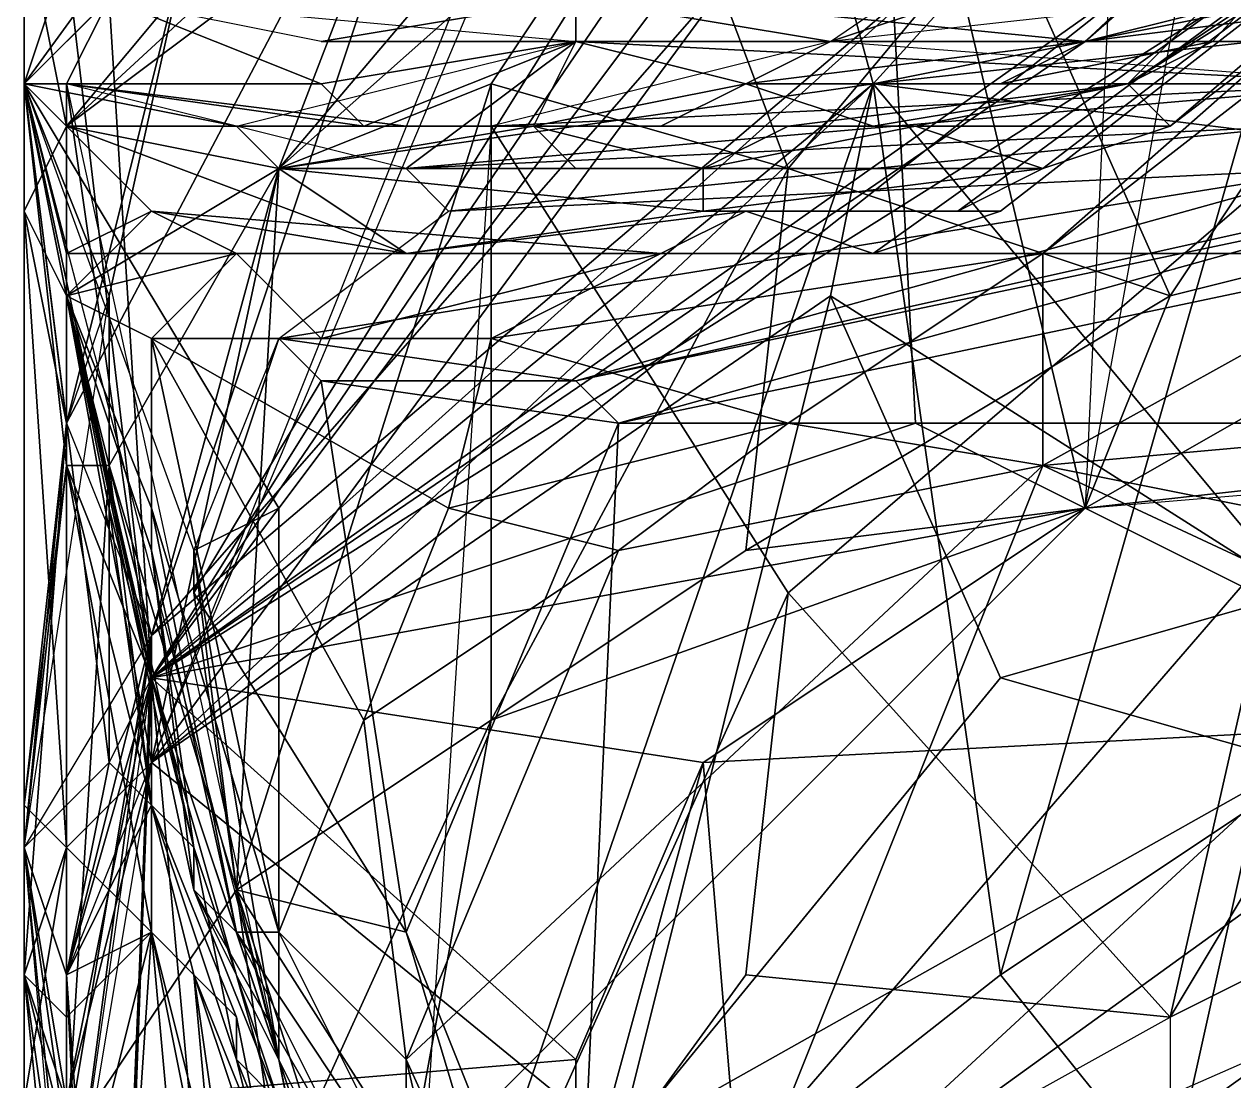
# Model space of a CAD drawing. Header units: metres. Extents: x -3.92 to 4.26, y -4.92 to 4.9.
# Drawn here: x -3.92 to -3.35, y 3.75 to 4.248 of the extents above; entities that cross this region are included whole.
import ezdxf

# ---------------------------------------------------------------- set-up
doc = ezdxf.new("R2010")
doc.units = ezdxf.units.M

msp = doc.modelspace()

# ---------------------------------------------------------------- linework, layer by layer
for points in [[(-3.54, 4.24, 0.04), (-3.1, 4.54, 0.04), (-3.42, 4.24, -0.02)], [(-3.1, 4.52, -0.04), (-3.42, 4.24, -0.02), (-3.1, 4.54, 0.04)], [(-3.1, 4.52, -0.04), (-3.36, 4.24, -0.08), (-3.42, 4.24, -0.02)], [(-3.08, 4.42, -0.24), (-3.4, 4.22, -0.22), (-3.1, 4.52, -0.04)], [(-3.4, 4.22, -0.22), (-3.36, 4.24, -0.08), (-3.1, 4.52, -0.04)], [(-3.52, 4.44, 1.24), (-3.4, 4.46, 1.34), (-3.42, 4.02, 1.7)], [(-3.42, 4.02, 1.7), (-3.34, 4.46, 1.28), (-3.24, 4.04, 1.7)], [(-3.38, 4.2, -0.46), (-3.4, 4.22, -0.3), (-3.04, 4.46, -0.48)], [(-3.4, 4.22, -0.3), (-3.08, 4.42, -0.24), (-3.04, 4.46, -0.48)], [(-3.38, 4.2, -0.46), (-3.04, 4.46, -0.48), (-3.1, 4.44, -0.66)], [(-3.92, 4.22, 1.56), (-3.76, 4.44, 1.44), (-3.92, 4.32, 1.38)], [(-3.92, 4.22, 1.56), (-3.7, 4.44, 1.58), (-3.76, 4.44, 1.44)], [(-3.92, 4.22, 1.56), (-3.9, 4.2, 1.74), (-3.7, 4.44, 1.58)], [(-3.9, 4.2, 1.74), (-3.64, 4.44, 1.7), (-3.7, 4.44, 1.58)], [(-3.8, 4.18, 1.88), (-3.58, 4.44, 1.82), (-3.9, 4.2, 1.74)], [(-3.9, 4.2, 1.74), (-3.58, 4.44, 1.82), (-3.64, 4.44, 1.7)], [(-3.84, 4.3, 0.82), (-3.9, 4.06, 0.88), (-3.7, 4.44, 1.14)], [(-3.9, 4.06, 0.88), (-3.86, 3.96, 1.42), (-3.7, 4.44, 1.14)], [(-3.86, 3.94, 1.26), (-3.52, 4.44, 1.24), (-3.86, 3.94, 1.34)], [(-3.52, 4.44, 1.24), (-3.5, 4.06, 1.7), (-3.86, 3.94, 1.34)], [(-3.86, 3.94, 1.26), (-3.56, 4.42, 1.16), (-3.52, 4.44, 1.24)], [(-3.7, 4.44, 1.14), (-3.86, 3.96, 1.42), (-3.8, 4.18, 1.74)], [(-3.8, 4.18, 1.88), (-3.52, 4.22, 1.88), (-3.58, 4.44, 1.82)], [(-3.7, 4.44, 1.14), (-3.8, 4.18, 1.74), (-3.58, 4.44, 1.62)], [(-3.8, 4.18, 1.74), (-3.62, 4.34, 1.8), (-3.58, 4.44, 1.62)], [(-3.52, 4.22, 1.88), (-3.32, 4.44, 1.82), (-3.58, 4.44, 1.82)], [(-3.44, 4.14, -1.16), (-3.52, 4.14, -1.04), (-3.1, 4.44, -1.06)], [(-3.52, 4.14, -1.04), (-3.44, 4.14, -1), (-3.1, 4.44, -1.06)], [(-3.52, 4.14, -0.96), (-3.1, 4.44, -0.96), (-3.44, 4.14, -1)], [(-3.52, 4.14, -0.96), (-3.46, 4.16, -0.84), (-3.1, 4.44, -0.96)], [(-3.2, 4.18, 1.84), (-3.32, 4.44, 1.82), (-3.52, 4.22, 1.88)], [(-3.52, 4.44, 1.24), (-3.42, 4.02, 1.7), (-3.5, 4.06, 1.7)], [(-3.48, 4.16, -0.76), (-3.1, 4.44, -0.78), (-3.46, 4.16, -0.84)], [(-3.44, 4.18, -0.52), (-3.1, 4.44, -0.66), (-3.48, 4.16, -0.76)], [(-3.48, 4.16, -0.76), (-3.1, 4.44, -0.66), (-3.1, 4.44, -0.78)], [(-3.46, 4.16, -0.84), (-3.1, 4.44, -0.78), (-3.1, 4.44, -0.96)], [(-3.44, 4.14, -1.16), (-3.1, 4.44, -1.06), (-3.08, 4.42, -1.26)], [(-3.44, 4.14, -1), (-3.1, 4.44, -0.96), (-3.1, 4.44, -1.06)], [(-3.44, 4.18, -0.52), (-3.38, 4.2, -0.46), (-3.1, 4.44, -0.66)], [(-3.86, 3.94, 1.16), (-3.56, 4.42, 1.16), (-3.86, 3.94, 1.26)], [(-3.86, 3.94, 1.16), (-3.86, 3.94, 1.08), (-3.56, 4.42, 1.16)], [(-3.86, 3.94, 1.08), (-3.46, 4.3, 0.82), (-3.56, 4.42, 1.16)], [(-3.44, 4.14, -1.26), (-3.08, 4.42, -1.26), (-3.26, 4.14, -1.28)], [(-3.44, 4.14, -1.26), (-3.44, 4.14, -1.16), (-3.08, 4.42, -1.26)], [(-3.4, 4.22, -0.3), (-3.4, 4.22, -0.22), (-3.08, 4.42, -0.24)], [(-3.46, 4.3, 1.78), (-3.3, 4.24, 1.76), (-3.32, 4.36, 1.8)], [(-3.8, 4.18, 1.74), (-3.7, 4.22, 1.76), (-3.62, 4.34, 1.8)], [(-3.7, 4.22, 1.76), (-3.56, 4.18, 1.74), (-3.62, 4.34, 1.8)], [(-3.62, 4.34, 1.8), (-3.56, 4.18, 1.74), (-3.46, 4.3, 1.78)], [(-3.92, 4.3, 1.22), (-3.92, 4.22, 1.24), (-3.92, 4.32, 1.3)], [(-3.92, 4.22, 1.24), (-3.92, 4.22, 1.32), (-3.92, 4.32, 1.3)], [(-3.92, 4.22, 1.32), (-3.92, 4.32, 1.38), (-3.92, 4.32, 1.3)], [(-3.92, 4.22, 1.32), (-3.92, 4.22, 1.4), (-3.92, 4.32, 1.38)], [(-3.92, 4.22, 1.48), (-3.92, 4.32, 1.38), (-3.92, 4.22, 1.4)], [(-3.92, 4.22, 1.48), (-3.92, 4.22, 1.56), (-3.92, 4.32, 1.38)], [(-3.92, 4.22, 0.46), (-3.92, 4.3, 0.44), (-3.92, 4.22, 0.32)], [(-3.92, 4.22, 0.32), (-3.92, 4.3, 0.44), (-3.9, 4.28, 0.26)], [(-3.92, 4.22, 0.46), (-3.92, 4.3, 0.6), (-3.92, 4.3, 0.44)], [(-3.9, 4.2, 0.64), (-3.92, 4.3, 0.6), (-3.9, 4.2, 0.56)], [(-3.92, 4.22, 0.46), (-3.9, 4.2, 0.56), (-3.92, 4.3, 0.6)], [(-3.9, 4.2, 0.64), (-3.92, 4.3, 0.7), (-3.92, 4.3, 0.6)], [(-3.9, 4.2, 0.72), (-3.92, 4.3, 0.7), (-3.9, 4.2, 0.64)], [(-3.9, 4.2, 0.72), (-3.92, 4.3, 0.78), (-3.92, 4.3, 0.7)], [(-3.9, 4.2, 0.8), (-3.92, 4.3, 0.78), (-3.9, 4.2, 0.72)], [(-3.9, 4.2, 0.8), (-3.92, 4.22, 0.92), (-3.92, 4.3, 0.78)], [(-3.92, 4.22, 0.92), (-3.92, 4.3, 0.86), (-3.92, 4.3, 0.78)], [(-3.92, 4.22, 0.92), (-3.92, 4.3, 0.94), (-3.92, 4.3, 0.86)], [(-3.92, 4.22, 0.92), (-3.92, 4.3, 1.02), (-3.92, 4.3, 0.94)], [(-3.92, 4.22, 1.06), (-3.92, 4.3, 1.02), (-3.92, 4.22, 0.92)], [(-3.92, 4.22, 1.06), (-3.92, 4.3, 1.12), (-3.92, 4.3, 1.02)], [(-3.92, 4.22, 1.06), (-3.92, 4.22, 1.14), (-3.92, 4.3, 1.12)], [(-3.92, 4.22, 1.14), (-3.92, 4.3, 1.22), (-3.92, 4.3, 1.12)], [(-3.92, 4.22, 1.14), (-3.92, 4.22, 1.24), (-3.92, 4.3, 1.22)], [(-3.84, 4.3, 0.66), (-3.92, 4.22, 0.46), (-3.88, 4.12, 0.62)], [(-3.84, 4.3, 0.82), (-3.84, 4.3, 0.74), (-3.9, 4.06, 0.88)], [(-3.84, 4.3, 0.74), (-3.88, 4.12, 0.62), (-3.9, 4.06, 0.88)], [(-3.84, 4.3, 0.66), (-3.88, 4.12, 0.62), (-3.84, 4.3, 0.74)], [(-3.86, 3.94, 1.08), (-3.86, 3.96, 1), (-3.46, 4.3, 0.82)], [(-3.86, 3.96, 1), (-3.86, 3.94, 0.9), (-3.46, 4.3, 0.82)], [(-3.86, 3.94, 0.9), (-3.86, 3.96, 0.82), (-3.46, 4.3, 0.82)], [(-3.58, 4.28, 0.76), (-3.46, 4.3, 0.82), (-3.86, 3.96, 0.82)], [(-3.7, 4.3, 0.84), (-3.86, 3.9, 0.74), (-3.7, 4.28, 0.76)], [(-3.56, 4.18, 1.74), (-3.38, 4.12, 1.72), (-3.46, 4.3, 1.78)], [(-3.46, 4.3, 1.78), (-3.38, 4.12, 1.72), (-3.3, 4.24, 1.76)], [(-3.92, 4.22, 0.32), (-3.9, 4.28, 0.26), (-3.92, 4.22, 0.18)], [(-3.9, 4.28, 0.26), (-3.88, 4.26, 0.12), (-3.92, 4.22, 0.18)], [(-3.86, 3.94, 0.26), (-3.92, 4.22, 0.46), (-3.9, 4.28, 0.26)], [(-3.86, 3.94, 0.26), (-3.9, 4.28, 0.26), (-3.86, 3.94, 0.18)], [(-3.32, 4.28, 0.54), (-3.86, 3.94, 0.64), (-3.62, 4.26, 0.36)], [(-3.86, 3.9, 0.74), (-3.58, 4.28, 0.76), (-3.86, 3.96, 0.82)], [(-3.32, 4.28, 0.54), (-3.38, 4.28, 0.66), (-3.86, 3.94, 0.64)], [(-3.38, 4.28, 0.66), (-3.86, 3.9, 0.74), (-3.86, 3.94, 0.64)], [(-3.86, 3.9, 0.74), (-3.38, 4.28, 0.66), (-3.58, 4.28, 0.76)], [(-3.42, 4.24, 0.16), (-3.26, 4.28, 0.38), (-3.62, 4.26, 0.36)], [(-3.26, 4.26, 0.24), (-3.26, 4.28, 0.38), (-3.42, 4.24, 0.16)], [(-3.92, 4.22, 0.18), (-3.88, 4.26, 0.12), (-3.9, 4.22, 0.02)], [(-3.9, 4.22, 0.02), (-3.88, 4.26, 0.12), (-3.78, 4.22, -0.06)], [(-3.86, 3.94, 0.1), (-3.88, 4.26, 0.12), (-3.9, 4.22, -0.18)], [(-3.88, 4.26, 0.12), (-3.66, 4.24, -0.02), (-3.78, 4.22, -0.06)], [(-3.66, 4.26, 0.18), (-3.78, 4.24, 0.1), (-3.88, 4.26, 0.12)], [(-3.86, 3.94, 0.1), (-3.86, 3.94, 0.18), (-3.88, 4.26, 0.12)], [(-3.42, 4.24, 0.16), (-3.62, 4.26, 0.36), (-3.86, 3.94, 0.18)], [(-3.66, 4.26, 0.18), (-3.66, 4.24, 0.1), (-3.78, 4.24, 0.1)], [(-3.66, 4.26, 0.18), (-3.54, 4.24, 0.04), (-3.66, 4.24, 0.1)], [(-3.66, 4.26, 0.18), (-3.54, 4.24, 0.14), (-3.54, 4.24, 0.04)], [(-3.48, 4.26, 0.22), (-3.54, 4.24, 0.14), (-3.66, 4.26, 0.18)], [(-3.54, 4.24, 0.14), (-3.48, 4.26, 0.22), (-3.54, 4.24, 0.04)], [(-3.48, 4.26, 0.22), (-3.36, 4.26, 0.1), (-3.54, 4.24, 0.04)], [(-3.34, 4.24), (-3.32, 4.26, 0.18), (-3.42, 4.24, 0.16)], [(-3.32, 4.26, 0.18), (-3.26, 4.26, 0.24), (-3.42, 4.24, 0.16)], [(-3.52, 4.22, -0.04), (-3.42, 4.24, 0.16), (-3.86, 3.94, 0.18)], [(-3.74, 4.18, -0.4), (-3.82, 4.2, -0.26), (-3.66, 4.24, -0.02)], [(-3.78, 4.22, -0.06), (-3.66, 4.24, -0.02), (-3.76, 4.2, -0.18)], [(-3.66, 4.24, 0.1), (-3.66, 4.24, -0.02), (-3.78, 4.24, 0.1)], [(-3.66, 4.24, -0.02), (-3.68, 4.2, -0.16), (-3.76, 4.2, -0.18)], [(-3.74, 4.18, -0.4), (-3.66, 4.24, -0.02), (-3.28, 4.22, -0.3)], [(-3.28, 4.22, -0.22), (-3.54, 4.24, 0.04), (-3.7, 4.2, -0.08)], [(-3.66, 4.24, -0.02), (-3.58, 4.22, -0.12), (-3.68, 4.2, -0.16)], [(-3.66, 4.24, -0.02), (-3.54, 4.24, 0.04), (-3.58, 4.22, -0.12)], [(-3.66, 4.24, -0.02), (-3.66, 4.24, 0.1), (-3.54, 4.24, 0.04)], [(-3.66, 4.24, -0.02), (-3.28, 4.22, -0.22), (-3.28, 4.22, -0.3)], [(-3.54, 4.24, 0.04), (-3.42, 4.24, -0.02), (-3.58, 4.22, -0.12)], [(-3.42, 4.24, -0.02), (-3.46, 4.22, -0.1), (-3.58, 4.22, -0.12)], [(-3.28, 4.22, -0.1), (-3.34, 4.24), (-3.52, 4.22, -0.04)], [(-3.34, 4.24), (-3.42, 4.24, 0.16), (-3.52, 4.22, -0.04)], [(-3.46, 4.22, -0.1), (-3.36, 4.24, -0.08), (-3.4, 4.22, -0.22)], [(-3.46, 4.22, -0.1), (-3.42, 4.24, -0.02), (-3.36, 4.24, -0.08)], [(-3.3, 4.24, 1.76), (-3.38, 4.12, 1.72), (-3.14, 4.18, 1.74)], [(-3.9, 4.12, -0.48), (-3.92, 4.22, -0.32), (-3.9, 4.2, -0.48)], [(-3.9, 4.12, -0.38), (-3.92, 4.22, -0.32), (-3.9, 4.12, -0.48)], [(-3.9, 4.12, -0.38), (-3.9, 4.12, -0.26), (-3.92, 4.22, -0.32)], [(-3.9, 4.12, -0.26), (-3.9, 4.12, -0.18), (-3.92, 4.22, -0.32)], [(-3.9, 4.12, -0.18), (-3.9, 4.22, -0.18), (-3.92, 4.22, -0.32)], [(-3.9, 4.06, 0.3), (-3.92, 4.22, 0.32), (-3.9, 4.12, 0.2)], [(-3.9, 4.06, 0.38), (-3.92, 4.22, 0.32), (-3.9, 4.06, 0.3)], [(-3.9, 4.06, 0.38), (-3.92, 4.22, 0.46), (-3.92, 4.22, 0.32)], [(-3.9, 4.12, 0.02), (-3.92, 4.22, 0.18), (-3.9, 4.22, 0.02)], [(-3.9, 4.12, 0.1), (-3.92, 4.22, 0.18), (-3.9, 4.12, 0.02)], [(-3.9, 4.12, 0.1), (-3.9, 4.12, 0.2), (-3.92, 4.22, 0.18)], [(-3.9, 4.12, 0.2), (-3.92, 4.22, 0.32), (-3.92, 4.22, 0.18)], [(-3.9, 4.06, 0.38), (-3.9, 4.04, 0.46), (-3.92, 4.22, 0.46)], [(-3.9, 4.04, 0.46), (-3.9, 4.06, 0.56), (-3.92, 4.22, 0.46)], [(-3.9, 4.06, 0.56), (-3.9, 4.2, 0.56), (-3.92, 4.22, 0.46)], [(-3.88, 3.9, 0.56), (-3.92, 4.22, 0.46), (-3.88, 3.9, 0.4)], [(-3.9, 4.2, -0.48), (-3.92, 4.22, -0.32), (-3.82, 4.2, -0.34)], [(-3.92, 4.22, -0.32), (-3.82, 4.2, -0.26), (-3.82, 4.2, -0.34)], [(-3.9, 4.06, 0.8), (-3.92, 4.22, 0.92), (-3.9, 4.2, 0.8)], [(-3.9, 4.06, 0.8), (-3.9, 4.06, 0.88), (-3.92, 4.22, 0.92)], [(-3.9, 4.06, 0.88), (-3.9, 4.06, 0.96), (-3.92, 4.22, 0.92)], [(-3.88, 3.9, 0.4), (-3.92, 4.22, 0.46), (-3.86, 3.94, 0.26)], [(-3.88, 3.9, 0.56), (-3.88, 4.12, 0.62), (-3.92, 4.22, 0.46)], [(-3.9, 4.06, 0.96), (-3.92, 4.22, 1.06), (-3.92, 4.22, 0.92)], [(-3.9, 4.06, 1.06), (-3.92, 4.22, 1.06), (-3.9, 4.06, 0.96)], [(-3.9, 4.06, 1.06), (-3.9, 4.06, 1.14), (-3.92, 4.22, 1.06)], [(-3.8, 4.02, -0.62), (-3.92, 4.22, -0.32), (-3.84, 4, -0.7)], [(-3.9, 4.06, 1.14), (-3.92, 4.22, 1.14), (-3.92, 4.22, 1.06)], [(-3.8, 4.02, -0.62), (-3.8, 3.76, -0.48), (-3.92, 4.22, -0.32)], [(-3.9, 4.06, 1.14), (-3.9, 4.14, 1.2), (-3.92, 4.22, 1.14)], [(-3.9, 4.06, 1.24), (-3.92, 4.22, 1.24), (-3.9, 4.14, 1.2)], [(-3.92, 4.22, 1.24), (-3.92, 4.22, 1.14), (-3.9, 4.14, 1.2)], [(-3.9, 4.06, 1.24), (-3.92, 4.22, 1.32), (-3.92, 4.22, 1.24)], [(-3.9, 4.06, 1.42), (-3.92, 4.22, 1.4), (-3.9, 4.06, 1.32)], [(-3.9, 4.06, 1.5), (-3.92, 4.22, 1.48), (-3.9, 4.06, 1.42)], [(-3.9, 4.06, 1.24), (-3.9, 4.06, 1.32), (-3.92, 4.22, 1.32)], [(-3.92, 4.22, 1.4), (-3.92, 4.22, 1.32), (-3.9, 4.06, 1.32)], [(-3.9, 4.06, 1.42), (-3.92, 4.22, 1.48), (-3.92, 4.22, 1.4)], [(-3.9, 4.06, 1.5), (-3.92, 4.22, 1.56), (-3.92, 4.22, 1.48)], [(-3.9, 4.06, 1.5), (-3.92, 4.16, 1.64), (-3.92, 4.22, 1.56)], [(-3.92, 4.16, 1.64), (-3.9, 4.2, 1.74), (-3.92, 4.22, 1.56)], [(-3.9, 4.12, -0.18), (-3.9, 4.2, -0.08), (-3.9, 4.22, -0.18)], [(-3.9, 4.2, -0.08), (-3.9, 4.22, 0.02), (-3.9, 4.22, -0.18)], [(-3.9, 4.12, 0.02), (-3.9, 4.22, 0.02), (-3.9, 4.2, -0.08)], [(-3.9, 4.22, 0.02), (-3.78, 4.22, -0.06), (-3.9, 4.22, -0.18)], [(-3.86, 3.94, 0.1), (-3.9, 4.22, -0.18), (-3.8, 3.76, -0.48)], [(-3.78, 4.22, -0.06), (-3.76, 4.2, -0.18), (-3.9, 4.22, -0.18)], [(-3.76, 4.2, -0.18), (-3.74, 4.2, -0.26), (-3.9, 4.22, -0.18)], [(-3.74, 4.2, -0.26), (-3.82, 4.2, -0.26), (-3.9, 4.22, -0.18)], [(-3.86, 3.9, 1.9), (-3.52, 4.22, 1.88), (-3.8, 4.18, 1.88)], [(-3.54, 4.12, 1.82), (-3.52, 4.22, 1.88), (-3.86, 3.9, 1.9)], [(-3.52, 4.22, -0.04), (-3.86, 3.94, 0.18), (-3.74, 3.58, -0.02)], [(-3.8, 4.18, 1.74), (-3.82, 3.84, 1.84), (-3.7, 4.22, 1.76)], [(-3.82, 3.84, 1.84), (-3.7, 3.92, 1.76), (-3.7, 4.22, 1.76)], [(-3.46, 3.8, -0.5), (-3.52, 4.22, -0.04), (-3.74, 3.58, -0.02)], [(-3.32, 4.2, -0.38), (-3.74, 4.18, -0.4), (-3.28, 4.22, -0.3)], [(-3.28, 4.22, -0.22), (-3.7, 4.2, -0.08), (-3.56, 3.98, -0.5)], [(-3.7, 4.22, 1.76), (-3.7, 3.92, 1.76), (-3.56, 4.18, 1.74)], [(-3.68, 4.2, -0.16), (-3.58, 4.22, -0.12), (-3.62, 4.2, -0.28)], [(-3.58, 4.22, -0.12), (-3.52, 4.2, -0.22), (-3.62, 4.2, -0.28)], [(-3.58, 4.22, -0.12), (-3.4, 4.22, -0.22), (-3.52, 4.2, -0.22)], [(-3.58, 4.22, -0.12), (-3.46, 4.22, -0.1), (-3.4, 4.22, -0.22)], [(-3.5, 4.2, -0.42), (-3.56, 4.2, -0.36), (-3.4, 4.22, -0.3)], [(-3.56, 4.2, -0.36), (-3.5, 4.2, -0.3), (-3.4, 4.22, -0.3)], [(-3.28, 4.22, -0.22), (-3.56, 3.98, -0.5), (-3.38, 3.78, -0.54)], [(-3.54, 4.12, 1.82), (-3.32, 3.98, 1.74), (-3.52, 4.22, 1.88)], [(-3.5, 4.2, -0.3), (-3.52, 4.2, -0.22), (-3.4, 4.22, -0.3)], [(-3.4, 4.22, -0.22), (-3.4, 4.22, -0.3), (-3.52, 4.2, -0.22)], [(-3.28, 4.22, -0.1), (-3.52, 4.22, -0.04), (-3.34, 4.22, -0.16)], [(-3.52, 4.22, -0.04), (-3.46, 3.8, -0.5), (-3.34, 4.22, -0.16)], [(-3.32, 3.98, 1.74), (-3.2, 4.18, 1.84), (-3.52, 4.22, 1.88)], [(-3.5, 4.2, -0.42), (-3.4, 4.22, -0.3), (-3.38, 4.2, -0.46)], [(-3.34, 3.88, -0.5), (-3.34, 4.22, -0.16), (-3.46, 3.8, -0.5)], [(-3.26, 3.98, -0.54), (-3.28, 4.22, -0.22), (-3.38, 3.78, -0.54)], [(-3.92, 4.16, 1.64), (-3.9, 4.12, 1.88), (-3.9, 4.2, 1.74)], [(-3.9, 4.12, -0.74), (-3.9, 4.2, -0.48), (-3.86, 4.16, -0.82)], [(-3.9, 4.2, -0.48), (-3.74, 4.14, -0.74), (-3.86, 4.16, -0.82)], [(-3.9, 4.12, -0.74), (-3.9, 4.12, -0.48), (-3.9, 4.2, -0.48)], [(-3.9, 4.12, 0.02), (-3.9, 4.2, -0.08), (-3.9, 4.12, -0.18)], [(-3.9, 4.2, -0.48), (-3.8, 4.18, -0.46), (-3.74, 4.14, -0.74)], [(-3.9, 4.04, 0.72), (-3.9, 4.2, 0.64), (-3.9, 4.06, 0.56)], [(-3.9, 4.2, -0.48), (-3.82, 4.2, -0.34), (-3.8, 4.18, -0.46)], [(-3.9, 4.2, 0.64), (-3.9, 4.2, 0.56), (-3.9, 4.06, 0.56)], [(-3.9, 4.04, 0.72), (-3.9, 4.2, 0.72), (-3.9, 4.2, 0.64)], [(-3.9, 4.06, 0.8), (-3.9, 4.2, 0.72), (-3.9, 4.04, 0.72)], [(-3.9, 4.06, 0.8), (-3.9, 4.2, 0.8), (-3.9, 4.2, 0.72)], [(-3.9, 4.12, 1.88), (-3.8, 4.18, 1.88), (-3.9, 4.2, 1.74)], [(-3.82, 4.2, -0.34), (-3.68, 4.2, -0.34), (-3.8, 4.18, -0.46)], [(-3.82, 4.2, -0.34), (-3.74, 4.2, -0.26), (-3.68, 4.2, -0.34)], [(-3.82, 4.2, -0.26), (-3.74, 4.2, -0.26), (-3.82, 4.2, -0.34)], [(-3.68, 4.2, -0.34), (-3.66, 4.18, -0.42), (-3.8, 4.18, -0.46)], [(-3.68, 4.2, -0.16), (-3.74, 4.2, -0.26), (-3.76, 4.2, -0.18)], [(-3.74, 4.2, -0.26), (-3.62, 4.2, -0.28), (-3.68, 4.2, -0.34)], [(-3.74, 4.2, -0.26), (-3.68, 4.2, -0.16), (-3.62, 4.2, -0.28)], [(-3.72, 4.16, -0.48), (-3.74, 4.18, -0.4), (-3.32, 4.2, -0.38)], [(-3.56, 3.98, -0.5), (-3.7, 4.2, -0.08), (-3.74, 3.58, -0.02)], [(-3.72, 4.16, -0.48), (-3.32, 4.2, -0.38), (-3.3, 4.18, -0.5)], [(-3.66, 4.18, -0.42), (-3.68, 4.2, -0.34), (-3.6, 4.18, -0.48)], [(-3.68, 4.2, -0.34), (-3.56, 4.2, -0.36), (-3.6, 4.18, -0.48)], [(-3.68, 4.2, -0.34), (-3.62, 4.2, -0.28), (-3.56, 4.2, -0.36)], [(-3.62, 4.2, -0.28), (-3.5, 4.2, -0.3), (-3.56, 4.2, -0.36)], [(-3.62, 4.2, -0.28), (-3.52, 4.2, -0.22), (-3.5, 4.2, -0.3)], [(-3.6, 4.18, -0.48), (-3.5, 4.2, -0.42), (-3.44, 4.18, -0.52)], [(-3.6, 4.18, -0.48), (-3.56, 4.2, -0.36), (-3.5, 4.2, -0.42)], [(-3.5, 4.2, -0.42), (-3.38, 4.2, -0.46), (-3.44, 4.18, -0.52)], [(-3.86, 3.9, 1.9), (-3.8, 4.18, 1.88), (-3.9, 4.12, 1.88)], [(-3.86, 3.96, 1.42), (-3.88, 4.04, 1.66), (-3.8, 4.18, 1.74)], [(-3.88, 4.04, 1.66), (-3.82, 3.84, 1.84), (-3.8, 4.18, 1.74)], [(-3.8, 4.18, -0.46), (-3.6, 4.16, -0.72), (-3.74, 4.14, -0.74)], [(-3.8, 4.18, -0.46), (-3.6, 4.18, -0.48), (-3.6, 4.16, -0.72)], [(-3.8, 4.18, -0.46), (-3.66, 4.18, -0.42), (-3.6, 4.18, -0.48)], [(-3.8, 4.1, -0.7), (-3.3, 4.18, -0.78), (-3.66, 4.08, -1.04)], [(-3.8, 4.1, -0.7), (-3.72, 4.16, -0.48), (-3.3, 4.18, -0.78)], [(-3.72, 4.16, -0.48), (-3.3, 4.18, -0.62), (-3.3, 4.18, -0.78)], [(-3.72, 4.16, -0.48), (-3.3, 4.18, -0.5), (-3.3, 4.18, -0.62)], [(-3.7, 3.92, 1.76), (-3.58, 4, 1.72), (-3.56, 4.18, 1.74)], [(-3.3, 4.18, -0.78), (-3.3, 4.16, -0.9), (-3.66, 4.08, -1.04)], [(-3.6, 4.18, -0.48), (-3.44, 4.18, -0.52), (-3.6, 4.16, -0.72)], [(-3.6, 4.16, -0.72), (-3.44, 4.18, -0.52), (-3.48, 4.16, -0.76)], [(-3.56, 4.18, 1.74), (-3.58, 4, 1.72), (-3.38, 4.12, 1.72)], [(-3.42, 4.02, 1.7), (-3.14, 4.18, 1.74), (-3.38, 4.12, 1.72)], [(-3.42, 4.02, 1.7), (-2.94, 4.06, 1.7), (-3.14, 4.18, 1.74)], [(-3.9, 4.06, 1.58), (-3.92, 4.16, 1.64), (-3.9, 4.06, 1.5)], [(-3.9, 4.06, 1.58), (-3.92, 3.88, 1.62), (-3.92, 4.16, 1.64)], [(-3.92, 3.88, 1.62), (-3.9, 3.86, 1.76), (-3.92, 4.16, 1.64)], [(-3.9, 3.86, 1.76), (-3.9, 4.12, 1.88), (-3.92, 4.16, 1.64)], [(-3.9, 4.12, -0.74), (-3.86, 4.16, -0.82), (-3.9, 4.12, -0.88)], [(-3.86, 4.16, -0.82), (-3.9, 4.14, -1.04), (-3.9, 4.12, -0.88)], [(-3.86, 4.16, -0.82), (-3.82, 4.14, -1.08), (-3.9, 4.14, -1.04)], [(-3.86, 4.16, -0.82), (-3.62, 4.14, -0.98), (-3.82, 4.14, -1.08)], [(-3.74, 4.14, -0.74), (-3.74, 4.14, -0.82), (-3.86, 4.16, -0.82)], [(-3.86, 4.16, -0.82), (-3.74, 4.14, -0.82), (-3.62, 4.14, -0.98)], [(-3.74, 4.14, -0.74), (-3.6, 4.16, -0.72), (-3.74, 4.14, -0.82)], [(-3.74, 4.14, -0.82), (-3.58, 4.16, -0.8), (-3.62, 4.14, -0.9)], [(-3.74, 4.14, -0.82), (-3.6, 4.16, -0.72), (-3.58, 4.16, -0.8)], [(-3.66, 4.08, -1.04), (-3.28, 4.16, -1), (-3.64, 4.06, -1.2)], [(-3.66, 4.08, -1.04), (-3.3, 4.16, -0.9), (-3.28, 4.16, -1)], [(-3.28, 4.16, -1), (-3.26, 4.14, -1.18), (-3.64, 4.06, -1.2)], [(-3.62, 4.14, -0.9), (-3.58, 4.16, -0.8), (-3.52, 4.14, -0.96)], [(-3.6, 4.16, -0.72), (-3.48, 4.16, -0.76), (-3.58, 4.16, -0.8)], [(-3.58, 4.16, -0.8), (-3.46, 4.16, -0.84), (-3.52, 4.14, -0.96)], [(-3.48, 4.16, -0.76), (-3.46, 4.16, -0.84), (-3.58, 4.16, -0.8)], [(-3.9, 4.12, -1.12), (-3.82, 4.14, -1.08), (-3.86, 4.1, -1.26)], [(-3.9, 4.12, -0.96), (-3.9, 4.14, -1.04), (-3.9, 4.12, -1.12)], [(-3.9, 4.14, -1.04), (-3.9, 4.12, -0.96), (-3.9, 4.12, -0.88)], [(-3.9, 4.12, -1.12), (-3.9, 4.14, -1.04), (-3.82, 4.14, -1.08)], [(-3.9, 4.06, 1.24), (-3.9, 4.14, 1.2), (-3.9, 4.06, 1.14)], [(-3.82, 4.14, -1.08), (-3.78, 4.1, -1.22), (-3.86, 4.1, -1.26)], [(-3.82, 4.14, -1.08), (-3.62, 4.14, -1.16), (-3.78, 4.1, -1.22)], [(-3.82, 4.14, -1.08), (-3.62, 4.14, -1.08), (-3.62, 4.14, -1.16)], [(-3.62, 4.14, -0.98), (-3.62, 4.14, -1.08), (-3.82, 4.14, -1.08)], [(-3.62, 4.14, -1.16), (-3.7, 4.1, -1.26), (-3.78, 4.1, -1.22)], [(-3.74, 4.14, -0.82), (-3.62, 4.14, -0.9), (-3.62, 4.14, -0.98)], [(-3.56, 4.06, -1.28), (-3.7, 4.1, -1.26), (-3.44, 4.14, -1.26)], [(-3.7, 4.1, -1.26), (-3.62, 4.14, -1.16), (-3.44, 4.14, -1.26)], [(-3.64, 4.06, -1.2), (-3.26, 4.14, -1.18), (-3.28, 4.06, -1.22)], [(-3.62, 4.14, -0.98), (-3.52, 4.14, -1.04), (-3.62, 4.14, -1.08)], [(-3.62, 4.14, -1.16), (-3.54, 4.14, -1.16), (-3.44, 4.14, -1.26)], [(-3.62, 4.14, -1.08), (-3.54, 4.14, -1.16), (-3.62, 4.14, -1.16)], [(-3.62, 4.14, -1.08), (-3.52, 4.14, -1.04), (-3.54, 4.14, -1.16)], [(-3.62, 4.14, -0.98), (-3.52, 4.14, -0.96), (-3.52, 4.14, -1.04)], [(-3.62, 4.14, -0.9), (-3.52, 4.14, -0.96), (-3.62, 4.14, -0.98)], [(-3.56, 4.06, -1.28), (-3.44, 4.14, -1.26), (-3.44, 4.04, -1.28)], [(-3.52, 4.14, -1.04), (-3.44, 4.14, -1.16), (-3.54, 4.14, -1.16)], [(-3.44, 4.14, -1.26), (-3.54, 4.14, -1.16), (-3.44, 4.14, -1.16)], [(-3.52, 4.14, -0.96), (-3.44, 4.14, -1), (-3.52, 4.14, -1.04)], [(-3.44, 4.04, -1.28), (-3.26, 4.14, -1.28), (-3.22, 4.06, -1.28)], [(-3.44, 4.04, -1.28), (-3.44, 4.14, -1.26), (-3.26, 4.14, -1.28)], [(-3.92, 3.86, 0.78), (-3.88, 4.12, 0.62), (-3.88, 3.9, 0.56)], [(-3.84, 3.86, -0.68), (-3.9, 4.12, -0.74), (-3.86, 4, -0.8)], [(-3.86, 4, -0.8), (-3.9, 4.12, -0.88), (-3.84, 3.84, -0.94)], [(-3.9, 4.12, -0.74), (-3.9, 4.12, -0.88), (-3.86, 4, -0.8)], [(-3.84, 3.86, -0.68), (-3.86, 3.94, -0.52), (-3.9, 4.12, -0.74)], [(-3.86, 3.94, -0.52), (-3.88, 4.02, -0.5), (-3.9, 4.12, -0.74)], [(-3.86, 4, -1.1), (-3.9, 4.12, -1.12), (-3.86, 4.02, -1.22)], [(-3.9, 4.12, -0.88), (-3.86, 4, -1.02), (-3.84, 3.84, -0.94)], [(-3.9, 4.12, -0.88), (-3.9, 4.12, -0.96), (-3.86, 4, -1.02)], [(-3.88, 4.02, -0.5), (-3.9, 4.12, -0.48), (-3.9, 4.12, -0.74)], [(-3.88, 4.02, -0.42), (-3.9, 4.12, -0.48), (-3.88, 4.02, -0.5)], [(-3.88, 4.02, -0.42), (-3.9, 4.12, -0.38), (-3.9, 4.12, -0.48)], [(-3.88, 4.02, -0.3), (-3.9, 4.12, -0.38), (-3.88, 4.02, -0.42)], [(-3.88, 4.02, -0.3), (-3.9, 4.12, -0.26), (-3.9, 4.12, -0.38)], [(-3.88, 4.04, -0.2), (-3.9, 4.12, -0.26), (-3.88, 4.02, -0.3)], [(-3.88, 4.04, -0.2), (-3.9, 4.12, -0.18), (-3.9, 4.12, -0.26)], [(-3.88, 4.04, -0.12), (-3.9, 4.12, -0.18), (-3.88, 4.04, -0.2)], [(-3.88, 4.04, -0.12), (-3.9, 4.12, 0.02), (-3.9, 4.12, -0.18)], [(-3.9, 4.06, 0.3), (-3.9, 4.12, 0.2), (-3.9, 4.04, 0.2)], [(-3.86, 4.02, -1.22), (-3.9, 4.12, -1.12), (-3.86, 4.1, -1.26)], [(-3.86, 4, -1.1), (-3.86, 4, -1.02), (-3.9, 4.12, -1.12)], [(-3.86, 4, -1.02), (-3.9, 4.12, -0.96), (-3.9, 4.12, -1.12)], [(-3.88, 4.04, -0.12), (-3.88, 4.04, -0.04), (-3.9, 4.12, 0.02)], [(-3.88, 4.04, -0.04), (-3.9, 4.04, 0.1), (-3.9, 4.12, 0.02)], [(-3.9, 4.04, 0.2), (-3.9, 4.12, 0.2), (-3.9, 4.04, 0.1)], [(-3.9, 4.12, 0.2), (-3.9, 4.12, 0.1), (-3.9, 4.04, 0.1)], [(-3.9, 4.04, 0.1), (-3.9, 4.12, 0.1), (-3.9, 4.12, 0.02)], [(-3.86, 3.9, 1.9), (-3.9, 4.12, 1.88), (-3.9, 3.86, 1.76)], [(-3.64, 3.72, 1.82), (-3.54, 4.12, 1.82), (-3.86, 3.9, 1.9)], [(-3.64, 3.72, 1.82), (-3.46, 3.94, 1.74), (-3.54, 4.12, 1.82)], [(-3.42, 4.02, 1.7), (-3.38, 4.12, 1.72), (-3.58, 4, 1.72)], [(-3.46, 3.94, 1.74), (-3.32, 3.98, 1.74), (-3.54, 4.12, 1.82)], [(-3.86, 4.02, -1.22), (-3.86, 4.1, -1.26), (-3.8, 3.82, -1.24)], [(-3.8, 3.82, -1.24), (-3.86, 4.1, -1.26), (-3.76, 3.92, -1.26)], [(-3.86, 4.1, -1.26), (-3.72, 4.02, -1.28), (-3.76, 3.92, -1.26)], [(-3.86, 4.1, -1.26), (-3.7, 4.1, -1.26), (-3.72, 4.02, -1.28)], [(-3.86, 4.1, -1.26), (-3.78, 4.1, -1.22), (-3.7, 4.1, -1.26)], [(-3.84, 4, -0.7), (-3.8, 4.1, -0.7), (-3.84, 3.98, -0.88)], [(-3.84, 3.98, -0.88), (-3.8, 4.1, -0.7), (-3.78, 4.08, -1.14)], [(-3.8, 4.1, -0.7), (-3.66, 4.08, -1.04), (-3.78, 4.08, -1.14)], [(-3.7, 4.1, -1.26), (-3.56, 4.06, -1.28), (-3.72, 4.02, -1.28)], [(-3.84, 3.98, -0.88), (-3.78, 4.08, -1.14), (-3.74, 3.82, -1.1)], [(-3.74, 3.82, -1.1), (-3.78, 4.08, -1.14), (-3.74, 3.82, -1.18)], [(-3.78, 4.08, -1.14), (-3.64, 4.06, -1.2), (-3.74, 3.82, -1.18)], [(-3.78, 4.08, -1.14), (-3.66, 4.08, -1.04), (-3.64, 4.06, -1.2)], [(-3.92, 3.8, 0.36), (-3.9, 4.06, 0.3), (-3.9, 3.86, 0.24)], [(-3.92, 3.8, 0.36), (-3.9, 4.06, 0.38), (-3.9, 4.06, 0.3)], [(-3.92, 3.8, 0.36), (-3.92, 3.86, 0.5), (-3.9, 4.06, 0.38)], [(-3.92, 3.86, 0.5), (-3.9, 4.04, 0.46), (-3.9, 4.06, 0.38)], [(-3.92, 3.86, 0.5), (-3.9, 4.06, 0.56), (-3.9, 4.04, 0.46)], [(-3.92, 3.86, 0.5), (-3.92, 3.88, 0.64), (-3.9, 4.06, 0.56)], [(-3.92, 3.88, 0.64), (-3.9, 4.04, 0.72), (-3.9, 4.06, 0.56)], [(-3.92, 3.86, 0.78), (-3.9, 4.06, 0.8), (-3.9, 4.04, 0.72)], [(-3.92, 3.86, 0.78), (-3.9, 4.06, 0.88), (-3.9, 4.06, 0.8)], [(-3.92, 3.86, 1.1), (-3.9, 4.06, 1.06), (-3.92, 3.86, 0.98)], [(-3.9, 4.06, 0.88), (-3.92, 3.86, 0.98), (-3.9, 4.06, 0.96)], [(-3.9, 4.06, 1.06), (-3.9, 4.06, 0.96), (-3.92, 3.86, 0.98)], [(-3.92, 3.86, 1.1), (-3.9, 4.06, 1.14), (-3.9, 4.06, 1.06)], [(-3.92, 3.86, 1.1), (-3.92, 3.88, 1.24), (-3.9, 4.06, 1.14)], [(-3.92, 3.88, 1.24), (-3.9, 4.06, 1.24), (-3.9, 4.06, 1.14)], [(-3.92, 3.88, 1.24), (-3.9, 4.06, 1.32), (-3.9, 4.06, 1.24)], [(-3.92, 3.88, 1.4), (-3.9, 4.06, 1.32), (-3.92, 3.88, 1.24)], [(-3.92, 3.88, 1.4), (-3.9, 4.06, 1.42), (-3.9, 4.06, 1.32)], [(-3.92, 3.88, 1.48), (-3.9, 4.06, 1.42), (-3.92, 3.88, 1.4)], [(-3.92, 3.88, 1.48), (-3.9, 4.06, 1.5), (-3.9, 4.06, 1.42)], [(-3.92, 3.88, 1.48), (-3.9, 4.06, 1.58), (-3.9, 4.06, 1.5)], [(-3.92, 3.88, 1.62), (-3.9, 4.06, 1.58), (-3.92, 3.88, 1.48)], [(-3.9, 4.06, 0.3), (-3.9, 4.04, 0.2), (-3.9, 3.86, 0.24)], [(-3.5, 4.06, 1.7), (-3.42, 4.02, 1.7), (-3.86, 3.94, 1.34)], [(-3.74, 3.82, -1.18), (-3.64, 4.06, -1.2), (-3.66, 3.62, -1.2)], [(-3.64, 4, -1.28), (-3.72, 4.02, -1.28), (-3.56, 4.06, -1.28)], [(-3.64, 4.06, -1.2), (-3.28, 4.06, -1.22), (-3.66, 3.62, -1.2)], [(-3.28, 4.06, -1.22), (-3.16, 3.84, -1.12), (-3.66, 3.62, -1.2)], [(-3.64, 4, -1.28), (-3.56, 4.06, -1.28), (-3.44, 4.04, -1.28)], [(-3.44, 4.04, -1.28), (-3.22, 4.06, -1.28), (-3.14, 3.98, -1.28)], [(-3.92, 3.86, 0.78), (-3.9, 4.04, 0.72), (-3.92, 3.88, 0.64)], [(-3.86, 3.94, 0.02), (-3.9, 4.04, 0.1), (-3.86, 3.88, -0.06)], [(-3.86, 3.82, 0.06), (-3.9, 4.04, 0.1), (-3.86, 3.94, 0.02)], [(-3.86, 3.82, 0.06), (-3.9, 3.86, 0.24), (-3.9, 4.04, 0.1)], [(-3.9, 3.86, 0.24), (-3.9, 4.04, 0.2), (-3.9, 4.04, 0.1)], [(-3.9, 4.04, 0.1), (-3.88, 4.04, -0.04), (-3.86, 3.88, -0.06)], [(-3.88, 4.04, 1.66), (-3.9, 3.72, 1.66), (-3.82, 3.84, 1.84)], [(-3.88, 4.04, 1.66), (-3.86, 3.96, 1.6), (-3.9, 3.72, 1.66)], [(-3.86, 3.88, -0.22), (-3.88, 4.04, -0.2), (-3.88, 4.02, -0.3)], [(-3.86, 3.88, -0.14), (-3.88, 4.04, -0.2), (-3.86, 3.88, -0.22)], [(-3.86, 3.88, -0.14), (-3.88, 4.04, -0.12), (-3.88, 4.04, -0.2)], [(-3.86, 3.88, -0.14), (-3.86, 3.88, -0.06), (-3.88, 4.04, -0.12)], [(-3.86, 3.88, -0.06), (-3.88, 4.04, -0.04), (-3.88, 4.04, -0.12)], [(-3.86, 3.96, 1.42), (-3.86, 3.96, 1.5), (-3.88, 4.04, 1.66)], [(-3.86, 3.96, 1.5), (-3.86, 3.96, 1.6), (-3.88, 4.04, 1.66)], [(-3.74, 3.76, -1.26), (-3.44, 4.04, -1.28), (-3.64, 3.54, -1.26)], [(-3.74, 3.76, -1.26), (-3.64, 4, -1.28), (-3.44, 4.04, -1.28)], [(-3.64, 3.54, -1.26), (-3.44, 4.04, -1.28), (-3.14, 3.9, -1.26)], [(-3.44, 4.04, -1.28), (-3.14, 3.98, -1.28), (-3.14, 3.9, -1.26)], [(-3.42, 4.02, 1.7), (-3.24, 4.04, 1.7), (-3.22, 3.92, 1.74)], [(-3.86, 3.94, -0.42), (-3.88, 4.02, -0.5), (-3.86, 3.94, -0.52)], [(-3.86, 3.94, -0.42), (-3.88, 4.02, -0.42), (-3.88, 4.02, -0.5)], [(-3.86, 3.88, -0.32), (-3.88, 4.02, -0.42), (-3.86, 3.94, -0.42)], [(-3.86, 3.88, -0.32), (-3.88, 4.02, -0.3), (-3.88, 4.02, -0.42)], [(-3.86, 3.88, -0.22), (-3.88, 4.02, -0.3), (-3.86, 3.88, -0.32)], [(-3.82, 3.82, -1.1), (-3.86, 4.02, -1.22), (-3.8, 3.82, -1.24)], [(-3.82, 3.82, -1.1), (-3.86, 4, -1.1), (-3.86, 4.02, -1.22)], [(-3.6, 3.9, 1.7), (-3.86, 3.94, 1.34), (-3.42, 4.02, 1.7)], [(-3.8, 3.76, -0.48), (-3.8, 4.02, -0.62), (-3.84, 4, -0.7)], [(-3.76, 3.92, -1.26), (-3.72, 4.02, -1.28), (-3.64, 4, -1.28)], [(-3.7, 3.92, 1.76), (-3.74, 3.7, 1.74), (-3.42, 4.02, 1.7)], [(-3.7, 3.92, 1.76), (-3.42, 4.02, 1.7), (-3.58, 4, 1.72)], [(-3.6, 3.9, 1.7), (-3.42, 4.02, 1.7), (-3.22, 3.92, 1.74)], [(-3.84, 3.84, -0.76), (-3.86, 4, -0.8), (-3.84, 3.84, -0.94)], [(-3.84, 3.86, -0.68), (-3.86, 4, -0.8), (-3.84, 3.84, -0.76)], [(-3.84, 3.84, -0.94), (-3.86, 4, -1.1), (-3.82, 3.82, -1.1)], [(-3.84, 3.84, -0.94), (-3.86, 4, -1.02), (-3.86, 4, -1.1)], [(-3.8, 3.76, -0.48), (-3.84, 4, -0.7), (-3.82, 3.84, -0.84)], [(-3.84, 4, -0.7), (-3.84, 3.98, -0.88), (-3.82, 3.84, -0.84)], [(-3.74, 3.76, -1.26), (-3.76, 3.92, -1.26), (-3.64, 4, -1.28)], [(-3.82, 3.84, -0.84), (-3.84, 3.98, -0.88), (-3.74, 3.82, -1.1)], [(-3.58, 3.8, -0.52), (-3.56, 3.98, -0.5), (-3.74, 3.58, -0.02)], [(-3.56, 3.98, -0.5), (-3.58, 3.8, -0.52), (-3.38, 3.78, -0.54)], [(-3.46, 3.94, 1.74), (-3.32, 3.9, 1.72), (-3.32, 3.98, 1.74)], [(-3.18, 3.88, -0.58), (-3.26, 3.98, -0.54), (-3.38, 3.78, -0.54)], [(-3.86, 3.96, 1.42), (-3.92, 3.86, 0.98), (-3.88, 3.4, 1.28)], [(-3.9, 3.8, 0.92), (-3.86, 3.96, 1), (-3.86, 3.94, 1.08)], [(-3.9, 3.8, 0.92), (-3.86, 3.94, 0.9), (-3.86, 3.96, 1)], [(-3.86, 3.96, 1.42), (-3.9, 3.66, 1.6), (-3.86, 3.96, 1.5)], [(-3.86, 3.96, 1.6), (-3.86, 3.96, 1.5), (-3.9, 3.72, 1.66)], [(-3.86, 3.96, 1.5), (-3.9, 3.66, 1.6), (-3.9, 3.72, 1.66)], [(-3.9, 3.66, 1.6), (-3.86, 3.96, 1.42), (-3.88, 3.4, 1.28)], [(-3.86, 3.9, 0.74), (-3.86, 3.96, 0.82), (-3.86, 3.94, 0.9)], [(-3.9, 3.74, 1.48), (-3.86, 3.94, 1.34), (-3.66, 3.76, 1.72)], [(-3.88, 3.4, 1.28), (-3.86, 3.94, 1.26), (-3.9, 3.74, 1.48)], [(-3.9, 3.74, 1.48), (-3.86, 3.94, 1.26), (-3.86, 3.94, 1.34)], [(-3.88, 3.4, 1.28), (-3.9, 3.8, 0.92), (-3.86, 3.94, 1.16)], [(-3.9, 3.8, 0.92), (-3.86, 3.94, 1.08), (-3.86, 3.94, 1.16)], [(-3.9, 3.8, 0.92), (-3.86, 3.9, 0.74), (-3.86, 3.94, 0.9)], [(-3.86, 3.9, 0.74), (-3.9, 3.66, 0.76), (-3.86, 3.94, 0.64)], [(-3.86, 3.88, 0.32), (-3.88, 3.9, 0.4), (-3.86, 3.94, 0.26)], [(-3.88, 3.4, 1.28), (-3.86, 3.94, 1.16), (-3.86, 3.94, 1.26)], [(-3.86, 3.94, 0.18), (-3.88, 3.46, 0.62), (-3.74, 3.58, -0.02)], [(-3.86, 3.94, 0.18), (-3.86, 3.94, 0.64), (-3.88, 3.46, 0.62)], [(-3.84, 3.86, -0.6), (-3.86, 3.94, -0.52), (-3.84, 3.86, -0.68)], [(-3.84, 3.86, -0.5), (-3.86, 3.94, -0.52), (-3.84, 3.86, -0.6)], [(-3.84, 3.86, -0.5), (-3.86, 3.94, -0.42), (-3.86, 3.94, -0.52)], [(-3.86, 3.88, -0.32), (-3.86, 3.94, -0.42), (-3.84, 3.86, -0.42)], [(-3.84, 3.86, -0.5), (-3.84, 3.86, -0.42), (-3.86, 3.94, -0.42)], [(-3.86, 3.82, 0.06), (-3.86, 3.94, 0.02), (-3.86, 3.88, -0.06)], [(-3.78, 3.66, -0.04), (-3.86, 3.94, 0.1), (-3.8, 3.76, -0.48)], [(-3.78, 3.66, -0.04), (-3.84, 3.72, 0.14), (-3.86, 3.94, 0.1)], [(-3.84, 3.72, 0.14), (-3.86, 3.82, 0.18), (-3.86, 3.94, 0.1)], [(-3.86, 3.82, 0.18), (-3.86, 3.94, 0.18), (-3.86, 3.94, 0.1)], [(-3.86, 3.88, 0.32), (-3.86, 3.94, 0.26), (-3.86, 3.82, 0.18)], [(-3.86, 3.82, 0.18), (-3.86, 3.94, 0.26), (-3.86, 3.94, 0.18)], [(-3.86, 3.94, 1.34), (-3.6, 3.9, 1.7), (-3.66, 3.76, 1.72)], [(-3.32, 3.9, 1.72), (-3.46, 3.94, 1.74), (-3.64, 3.72, 1.82)], [(-3.82, 3.84, 1.84), (-3.8, 3.7, 1.82), (-3.7, 3.92, 1.76)], [(-3.8, 3.82, -1.24), (-3.76, 3.92, -1.26), (-3.74, 3.76, -1.26)], [(-3.8, 3.7, 1.82), (-3.74, 3.7, 1.74), (-3.7, 3.92, 1.76)], [(-3.6, 3.9, 1.7), (-3.22, 3.92, 1.74), (-3.58, 3.66, 1.76)], [(-3.58, 3.66, 1.76), (-3.22, 3.92, 1.74), (-3.32, 3.9, 1.72)], [(-3.92, 3.86, 0.78), (-3.88, 3.9, 0.56), (-3.9, 3.8, 0.66)], [(-3.9, 3.8, 0.66), (-3.88, 3.9, 0.56), (-3.9, 3.8, 0.44)], [(-3.9, 3.8, 0.44), (-3.88, 3.9, 0.4), (-3.86, 3.88, 0.32)], [(-3.88, 3.9, 0.56), (-3.88, 3.9, 0.4), (-3.9, 3.8, 0.44)], [(-3.64, 3.72, 1.82), (-3.86, 3.9, 1.9), (-3.9, 3.74, 1.9)], [(-3.9, 3.74, 1.9), (-3.86, 3.9, 1.9), (-3.9, 3.86, 1.76)], [(-3.66, 3.68, 1.72), (-3.6, 3.9, 1.7), (-3.58, 3.66, 1.76)], [(-3.66, 3.68, 1.72), (-3.66, 3.76, 1.72), (-3.6, 3.9, 1.7)], [(-3.64, 3.54, -1.26), (-3.14, 3.9, -1.26), (-3.08, 3.76, -1.22)], [(-3.58, 3.66, 1.76), (-3.32, 3.9, 1.72), (-3.64, 3.72, 1.82)], [(-3.92, 3.8, 0.58), (-3.92, 3.88, 0.64), (-3.92, 3.86, 0.5)], [(-3.92, 3.86, 0.78), (-3.92, 3.88, 0.64), (-3.92, 3.8, 0.58)], [(-3.92, 3.8, 1.2), (-3.92, 3.88, 1.24), (-3.92, 3.86, 1.1)], [(-3.92, 3.8, 1.2), (-3.92, 3.8, 1.34), (-3.92, 3.88, 1.24)], [(-3.92, 3.8, 1.34), (-3.92, 3.88, 1.4), (-3.92, 3.88, 1.24)], [(-3.92, 3.8, 1.42), (-3.92, 3.88, 1.4), (-3.92, 3.8, 1.34)], [(-3.92, 3.8, 1.42), (-3.92, 3.88, 1.48), (-3.92, 3.88, 1.4)], [(-3.92, 3.8, 1.42), (-3.92, 3.82, 1.56), (-3.92, 3.88, 1.48)], [(-3.92, 3.82, 1.56), (-3.92, 3.88, 1.62), (-3.92, 3.88, 1.48)], [(-3.92, 3.82, 1.56), (-3.92, 3.8, 1.7), (-3.92, 3.88, 1.62)], [(-3.92, 3.8, 1.7), (-3.9, 3.86, 1.76), (-3.92, 3.88, 1.62)], [(-3.9, 3.8, 0.44), (-3.86, 3.88, 0.32), (-3.86, 3.82, 0.18)], [(-3.82, 3.78, -0.24), (-3.86, 3.88, -0.32), (-3.82, 3.76, -0.38)], [(-3.86, 3.88, -0.32), (-3.84, 3.86, -0.42), (-3.82, 3.76, -0.38)], [(-3.82, 3.78, -0.24), (-3.86, 3.88, -0.22), (-3.86, 3.88, -0.32)], [(-3.84, 3.8, -0.1), (-3.86, 3.88, -0.22), (-3.82, 3.78, -0.24)], [(-3.84, 3.8, -0.1), (-3.86, 3.88, -0.14), (-3.86, 3.88, -0.22)], [(-3.84, 3.8, -0.1), (-3.86, 3.88, -0.06), (-3.86, 3.88, -0.14)], [(-3.84, 3.8, -0.02), (-3.86, 3.88, -0.06), (-3.84, 3.8, -0.1)], [(-3.84, 3.8, -0.02), (-3.86, 3.82, 0.06), (-3.86, 3.88, -0.06)], [(-3.34, 3.88, -0.5), (-3.46, 3.8, -0.5), (-3.38, 3.7, -0.54)], [(-3.24, 3.74, -0.54), (-3.34, 3.88, -0.5), (-3.38, 3.7, -0.54)], [(-3.14, 3.84, -0.78), (-3.18, 3.88, -0.58), (-3.38, 3.7, -0.54)], [(-3.18, 3.88, -0.58), (-3.38, 3.78, -0.54), (-3.38, 3.7, -0.54)], [(-3.92, 3.8, 0.36), (-3.9, 3.86, 0.24), (-3.9, 3.78, 0.24)], [(-3.92, 3.8, 0.58), (-3.92, 3.86, 0.5), (-3.92, 3.8, 0.36)], [(-3.9, 3.72, 0.68), (-3.92, 3.86, 0.78), (-3.92, 3.8, 0.58)], [(-3.9, 3.72, 0.68), (-3.9, 3.74, 0.76), (-3.92, 3.86, 0.78)], [(-3.9, 3.74, 0.76), (-3.92, 3.8, 0.84), (-3.92, 3.86, 0.78)], [(-3.92, 3.8, 0.84), (-3.92, 3.86, 0.98), (-3.92, 3.86, 0.78)], [(-3.9, 3.72, 0.92), (-3.92, 3.86, 0.98), (-3.92, 3.8, 0.84)], [(-3.9, 3.72, 0.92), (-3.9, 3.74, 1.02), (-3.92, 3.86, 0.98)], [(-3.9, 3.66, 0.76), (-3.92, 3.86, 0.78), (-3.9, 3.8, 0.66)], [(-3.9, 3.74, 1.02), (-3.92, 3.86, 1.1), (-3.92, 3.86, 0.98)], [(-3.9, 3.66, 0.76), (-3.9, 3.8, 0.92), (-3.92, 3.86, 0.78)], [(-3.9, 3.74, 1.02), (-3.9, 3.74, 1.1), (-3.92, 3.86, 1.1)], [(-3.9, 3.74, 1.1), (-3.92, 3.8, 1.2), (-3.92, 3.86, 1.1)], [(-3.92, 3.74, 1.76), (-3.9, 3.86, 1.76), (-3.92, 3.8, 1.7)], [(-3.92, 3.74, 1.76), (-3.9, 3.74, 1.9), (-3.9, 3.86, 1.76)], [(-3.9, 3.78, 0.24), (-3.9, 3.86, 0.24), (-3.86, 3.82, 0.06)], [(-3.8, 3.74, -0.64), (-3.84, 3.86, -0.68), (-3.84, 3.84, -0.76)], [(-3.8, 3.74, -0.56), (-3.84, 3.86, -0.6), (-3.8, 3.74, -0.64)], [(-3.82, 3.76, -0.38), (-3.84, 3.86, -0.5), (-3.8, 3.74, -0.56)], [(-3.8, 3.74, -0.64), (-3.84, 3.86, -0.6), (-3.84, 3.86, -0.68)], [(-3.8, 3.74, -0.56), (-3.84, 3.86, -0.5), (-3.84, 3.86, -0.6)], [(-3.82, 3.76, -0.38), (-3.84, 3.86, -0.42), (-3.84, 3.86, -0.5)], [(-3.9, 3.72, 1.66), (-3.8, 3.7, 1.82), (-3.82, 3.84, 1.84)], [(-3.78, 3.72, -0.86), (-3.84, 3.84, -0.94), (-3.76, 3.7, -0.96)], [(-3.78, 3.72, -0.76), (-3.84, 3.84, -0.76), (-3.78, 3.72, -0.86)], [(-3.8, 3.74, -0.64), (-3.84, 3.84, -0.76), (-3.78, 3.72, -0.76)], [(-3.84, 3.84, -0.94), (-3.82, 3.82, -1.02), (-3.76, 3.7, -0.96)], [(-3.78, 3.72, -0.86), (-3.84, 3.84, -0.76), (-3.84, 3.84, -0.94)], [(-3.82, 3.82, -1.02), (-3.84, 3.84, -0.94), (-3.82, 3.82, -1.1)], [(-3.8, 3.76, -0.48), (-3.82, 3.84, -0.84), (-3.68, 3.4, -0.68)], [(-3.68, 3.4, -0.68), (-3.82, 3.84, -0.84), (-3.68, 3.4, -0.82)], [(-3.82, 3.84, -0.84), (-3.68, 3.62, -1.08), (-3.68, 3.4, -0.82)], [(-3.82, 3.84, -0.84), (-3.74, 3.82, -1.02), (-3.68, 3.62, -1.08)], [(-3.82, 3.84, -0.84), (-3.74, 3.82, -1.1), (-3.74, 3.82, -1.02)], [(-3.14, 3.84, -0.78), (-3.38, 3.7, -0.54), (-3.14, 3.82, -0.96)], [(-3.92, 3.8, 1.42), (-3.92, 3.74, 1.56), (-3.92, 3.82, 1.56)], [(-3.92, 3.74, 1.56), (-3.92, 3.8, 1.7), (-3.92, 3.82, 1.56)], [(-3.9, 3.66, 0.26), (-3.86, 3.82, 0.06), (-3.82, 3.66, 0.08)], [(-3.9, 3.66, 0.26), (-3.9, 3.78, 0.24), (-3.86, 3.82, 0.06)], [(-3.88, 3.52, 0.34), (-3.9, 3.8, 0.44), (-3.86, 3.82, 0.18)], [(-3.88, 3.52, 0.34), (-3.86, 3.82, 0.18), (-3.84, 3.6, 0.22)], [(-3.82, 3.66, 0.08), (-3.86, 3.82, 0.06), (-3.84, 3.8, -0.02)], [(-3.84, 3.6, 0.22), (-3.86, 3.82, 0.18), (-3.84, 3.72, 0.14)], [(-3.76, 3.7, -0.96), (-3.82, 3.82, -1.1), (-3.74, 3.7, -1.08)], [(-3.82, 3.82, -1.1), (-3.8, 3.82, -1.24), (-3.74, 3.7, -1.08)], [(-3.76, 3.7, -0.96), (-3.82, 3.82, -1.02), (-3.82, 3.82, -1.1)], [(-3.74, 3.7, -1.08), (-3.8, 3.82, -1.24), (-3.74, 3.76, -1.26)], [(-3.74, 3.82, -1.02), (-3.74, 3.82, -1.1), (-3.68, 3.62, -1.08)], [(-3.68, 3.62, -1.08), (-3.74, 3.82, -1.18), (-3.66, 3.62, -1.2)], [(-3.74, 3.82, -1.1), (-3.74, 3.82, -1.18), (-3.68, 3.62, -1.08)], [(-3.9, 3.72, 0.32), (-3.92, 3.8, 0.36), (-3.9, 3.66, 0.26)], [(-3.9, 3.66, 0.38), (-3.92, 3.8, 0.36), (-3.9, 3.72, 0.32)], [(-3.9, 3.66, 0.38), (-3.9, 3.72, 0.44), (-3.92, 3.8, 0.36)], [(-3.9, 3.6, 0.56), (-3.92, 3.8, 0.58), (-3.9, 3.74, 0.52)], [(-3.9, 3.66, 0.26), (-3.92, 3.8, 0.36), (-3.9, 3.78, 0.24)], [(-3.9, 3.72, 0.44), (-3.92, 3.8, 0.58), (-3.92, 3.8, 0.36)], [(-3.92, 3.8, 0.58), (-3.9, 3.72, 0.44), (-3.9, 3.74, 0.52)], [(-3.9, 3.6, 0.56), (-3.9, 3.66, 0.62), (-3.92, 3.8, 0.58)], [(-3.9, 3.66, 0.62), (-3.9, 3.72, 0.68), (-3.92, 3.8, 0.58)], [(-3.9, 3.66, 0.84), (-3.92, 3.8, 0.84), (-3.9, 3.66, 0.76)], [(-3.92, 3.8, 0.84), (-3.9, 3.74, 0.76), (-3.9, 3.66, 0.76)], [(-3.9, 3.66, 0.84), (-3.9, 3.72, 0.92), (-3.92, 3.8, 0.84)], [(-3.9, 3.66, 1.08), (-3.92, 3.8, 1.2), (-3.9, 3.74, 1.1)], [(-3.9, 3.66, 1.08), (-3.9, 3.66, 1.2), (-3.92, 3.8, 1.2)], [(-3.9, 3.66, 1.2), (-3.9, 3.72, 1.28), (-3.92, 3.8, 1.2)], [(-3.9, 3.72, 1.28), (-3.92, 3.8, 1.34), (-3.92, 3.8, 1.2)], [(-3.9, 3.72, 1.28), (-3.9, 3.66, 1.34), (-3.92, 3.8, 1.34)], [(-3.9, 3.66, 1.34), (-3.92, 3.8, 1.42), (-3.92, 3.8, 1.34)], [(-3.9, 3.66, 1.34), (-3.9, 3.66, 1.42), (-3.92, 3.8, 1.42)], [(-3.9, 3.66, 1.42), (-3.92, 3.74, 1.56), (-3.92, 3.8, 1.42)], [(-3.92, 3.74, 1.56), (-3.92, 3.74, 1.76), (-3.92, 3.8, 1.7)], [(-3.88, 3.52, 0.54), (-3.9, 3.8, 0.44), (-3.88, 3.52, 0.34)], [(-3.9, 3.66, 0.76), (-3.9, 3.8, 0.66), (-3.88, 3.52, 0.54)], [(-3.88, 3.52, 0.54), (-3.9, 3.8, 0.66), (-3.9, 3.8, 0.44)], [(-3.9, 3.66, 0.76), (-3.9, 3.4, 0.94), (-3.9, 3.8, 0.92)], [(-3.88, 3.4, 1.28), (-3.9, 3.4, 1.02), (-3.9, 3.8, 0.92)], [(-3.8, 3.68, -0.2), (-3.84, 3.8, -0.1), (-3.82, 3.78, -0.24)], [(-3.8, 3.68, -0.2), (-3.8, 3.7, -0.12), (-3.84, 3.8, -0.1)], [(-3.8, 3.7, -0.12), (-3.82, 3.58, 0.08), (-3.84, 3.8, -0.1)], [(-3.82, 3.58, 0.08), (-3.84, 3.8, -0.02), (-3.84, 3.8, -0.1)], [(-3.82, 3.66, 0.08), (-3.84, 3.8, -0.02), (-3.82, 3.58, 0.08)], [(-3.46, 3.8, -0.5), (-3.74, 3.58, -0.02), (-3.38, 3.7, -0.54)], [(-3.58, 3.8, -0.52), (-3.74, 3.58, -0.02), (-3.38, 3.78, -0.54)], [(-3.12, 3.8, -0.86), (-3.68, 3.4, -0.82), (-3.66, 3.44, -1.08)], [(-3.12, 3.8, -0.86), (-3.38, 3.7, -0.54), (-3.68, 3.4, -0.82)], [(-3.12, 3.8, -0.86), (-3.66, 3.44, -1.08), (-3.64, 3.36, -1.1)], [(-3.1, 3.78, -1.14), (-3.12, 3.8, -1.04), (-3.64, 3.36, -1.1)], [(-3.12, 3.8, -1.04), (-3.12, 3.8, -0.86), (-3.64, 3.36, -1.1)], [(-3.12, 3.8, -0.86), (-3.24, 3.74, -0.54), (-3.38, 3.7, -0.54)], [(-3.8, 3.68, -0.2), (-3.82, 3.78, -0.24), (-3.8, 3.68, -0.3)], [(-3.8, 3.68, -0.3), (-3.82, 3.78, -0.24), (-3.82, 3.76, -0.38)], [(-3.1, 3.78, -1.14), (-3.64, 3.36, -1.1), (-3.62, 3.52, -1.18)], [(-3.1, 3.78, -1.14), (-3.62, 3.52, -1.18), (-3.08, 3.76, -1.22)], [(-3.9, 3.74, 1.48), (-3.66, 3.76, 1.72), (-3.66, 3.68, 1.72)], [(-3.8, 3.68, -0.3), (-3.82, 3.76, -0.38), (-3.78, 3.66, -0.38)], [(-3.78, 3.66, -0.38), (-3.82, 3.76, -0.38), (-3.8, 3.74, -0.56)], [(-3.74, 3.58, -0.3), (-3.8, 3.76, -0.48), (-3.7, 3.28, -0.62)], [(-3.8, 3.76, -0.48), (-3.68, 3.4, -0.68), (-3.7, 3.28, -0.62)], [(-3.74, 3.58, -0.3), (-3.74, 3.58, -0.22), (-3.8, 3.76, -0.48)], [(-3.74, 3.58, -0.22), (-3.78, 3.66, -0.04), (-3.8, 3.76, -0.48)], [(-3.66, 3.42, -1.16), (-3.74, 3.76, -1.26), (-3.64, 3.54, -1.26)], [(-3.66, 3.42, -1.16), (-3.74, 3.7, -1.08), (-3.74, 3.76, -1.26)], [(-3.64, 3.54, -1.26), (-3.08, 3.76, -1.22), (-3.62, 3.4, -1.28)], [(-3.62, 3.52, -1.18), (-3.62, 3.4, -1.28), (-3.08, 3.76, -1.22)]]:
    msp.add_3dface(points)

doc.saveas('drawing.dxf')
